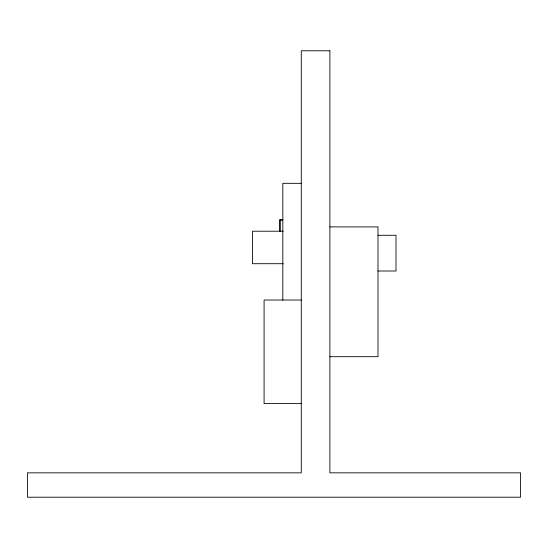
<?xml version="1.0" encoding="UTF-8"?>
<svg xmlns="http://www.w3.org/2000/svg" width="548" height="548" viewBox="0 0 548 548"><rect width="100%" height="100%" fill="white"/><g stroke="black" fill="none" stroke-linecap="round" stroke-linejoin="round"><path stroke-width="0.82" d="M301.284 183.333L282.823 183.333L282.823 300.03M282.85 219.68L279.501 219.68L279.501 231.215M282.843 220.138L280.329 220.138L280.329 231.215M329.896 226.906L377.99 226.906L377.99 356.693L329.896 356.693M283.33 231.215L252.546 231.215L252.546 263.711L283.33 263.711M377.99 235.284L395.992 235.284L395.992 271.007L377.99 271.007M301.284 300.03L264.081 300.03L264.081 403.602L301.284 403.602M329.896 50.793L301.284 50.793L301.284 472.842L27.4 472.842L27.4 497.207L520.6 497.207L520.6 472.842L329.896 472.842L329.896 50.793"/></g></svg>
